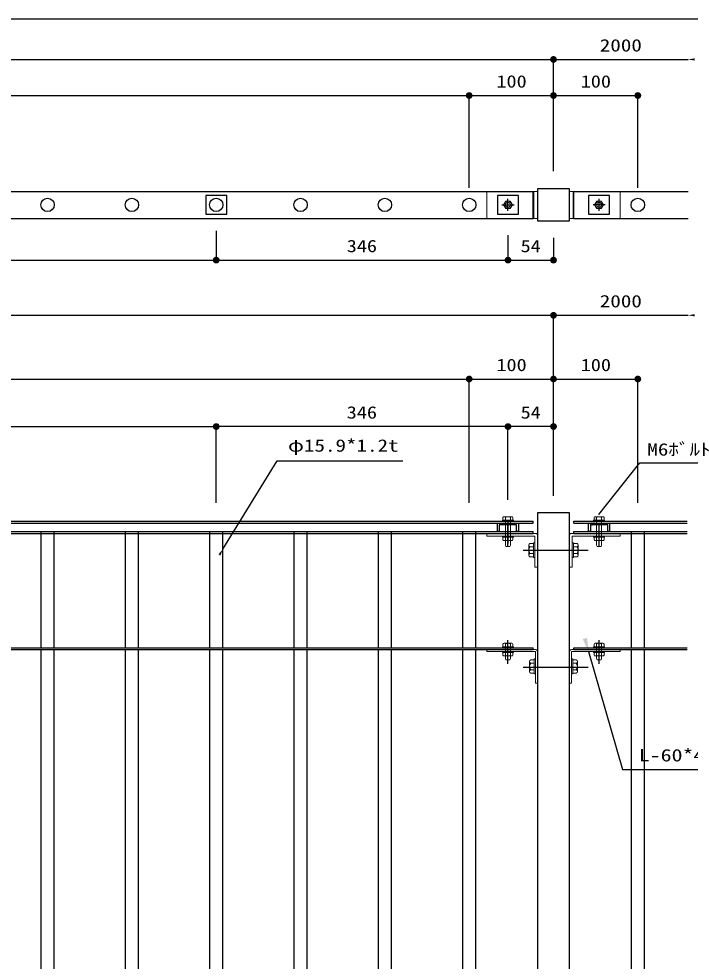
# Model space of a CAD drawing. Units: millimetres on the paper, scale 1:8. Extents: x -204 to 194, y -148 to 137.
# Drawn here: x -4 to 95.5, y -2.7 to 137 of the extents above; entities that cross this region are included whole.
import ezdxf
from ezdxf.enums import TextEntityAlignment as Align

# ---------------------------------------------------------------- set-up
doc = ezdxf.new("R2010")
doc.units = ezdxf.units.MM
doc.linetypes.add('CHAIN', pattern=[18.5, 12, -1.5, 3.5, -1.5])
doc.linetypes.add('DASHED_SPACED', pattern=[12, 6, -6])
for name, color, linetype, lineweight in [('0-1_0', 6, 'Continuous', 25), ('0-2_DIM1', 3, 'Continuous', 25), ('0-3_横桟', 2, 'Continuous', 25), ('0-4_文字', 7, 'Continuous', 25), ('0-6_ｾﾝﾀｰ', 1, 'CHAIN', 25), ('0-7_縦格子', 6, 'Continuous', 25), ('0-8_支柱', 60, 'Continuous', 25), ('0-A_下地', 30, 'Continuous', 9)]:
    doc.layers.add(name, color=color, linetype=linetype, lineweight=lineweight)
doc.styles.add('ＭＳ ゴシック', font='')
doc.styles.get('ＭＳ ゴシック').set_extended_font_data('MS Gothic')

# ---------------------------------------------------------------- blocks, each defined once
blk = doc.blocks.new('filled_dot')
at = {"color": 0, "linetype": 'Continuous', "lineweight": -2, "const_width": 1.25}
blk.add_lwpolyline([(-0.625, 0, 1), (0.625, 0, 1)], format="xyb", close=True, dxfattribs=at)
blk = doc.blocks.new('filled_arrow')
at = {"color": 0, "linetype": 'Continuous', "lineweight": -2}
blk.add_solid([(7.5, 1.25), (0, 0), (7.5, -1.25)], dxfattribs=at)

msp = doc.modelspace()

# ---------------------------------------------------------------- linework, layer by layer
at = {"layer": '0-1_0'}
msp.add_line((-204.005, 136.985), (193.772, 136.985), dxfattribs=at)
at = {"layer": '0-2_DIM1'}
for p, q in [((-174.757, 130.967), (75.243, 130.967)), ((75.243, 114.407), (75.243, 131.123)), ((75.243, 114.407), (75.243, 131.123)), ((75.243, 130.967), (95.187, 130.967)), ((62.743, 111.907), (62.743, 125.771)), ((62.743, 111.907), (62.743, 125.771)), ((75.243, 114.407), (75.243, 125.771)), ((75.243, 114.407), (75.243, 125.771)), ((87.743, 111.907), (87.743, 125.771)), ((-162.257, 125.615), (62.743, 125.615)), ((62.743, 125.615), (75.243, 125.615)), ((75.243, 125.615), (87.743, 125.615)), ((25.243, 105.532), (25.243, 101.057)), ((25.243, 104.907), (25.243, 101.057)), ((68.493, 104.907), (68.493, 101.057)), ((68.493, 104.907), (68.493, 101.057)), ((75.243, 104.532), (75.243, 101.057)), ((-124.757, 101.213), (25.243, 101.213)), ((25.243, 101.213), (68.493, 101.213)), ((68.493, 101.213), (75.243, 101.213)), ((-174.757, 93.034), (75.243, 93.034)), ((75.243, 66.252), (75.243, 93.191)), ((75.243, 80.002), (75.243, 93.191)), ((75.243, 93.034), (95.187, 93.034)), ((-162.257, 83.581), (62.743, 83.581)), ((62.743, 65.252), (62.743, 83.738)), ((62.743, 65.252), (62.743, 83.738)), ((62.743, 83.581), (75.243, 83.581)), ((75.243, 66.252), (75.243, 83.738)), ((75.243, 66.252), (75.243, 83.738)), ((75.243, 83.581), (87.743, 83.581)), ((87.743, 65.252), (87.743, 83.738)), ((-124.757, 76.54), (25.243, 76.54)), ((25.243, 65.252), (25.243, 76.696)), ((25.243, 65.252), (25.243, 76.696)), ((68.493, 76.54), (25.243, 76.54)), ((68.493, 65.675), (68.493, 76.696)), ((68.493, 65.675), (68.493, 76.696)), ((75.243, 76.54), (68.493, 76.54)), ((75.243, 66.252), (75.243, 76.696))]:
    msp.add_line(p, q, dxfattribs=at)
at = {"layer": '0-3_横桟'}
for p, q in [((-171.757, 111.407), (72.243, 111.407)), ((72.243, 107.407), (72.243, 111.407)), ((78.243, 111.407), (95.187, 111.407)), ((78.243, 107.407), (78.243, 111.407)), ((-171.757, 107.407), (72.243, 107.407)), ((78.243, 107.407), (95.187, 107.407)), ((-171.757, 62.502), (72.243, 62.502)), ((-171.757, 62.227), (72.243, 62.227)), ((72.243, 62.227), (72.243, 62.502)), ((72.243, 62.227), (72.243, 62.502)), ((78.243, 62.227), (78.243, 62.502)), ((78.243, 62.502), (95.062, 62.502)), ((78.243, 62.227), (95.062, 62.227)), ((-171.757, 60.977), (72.243, 60.977)), ((-171.757, 60.702), (72.243, 60.702)), ((72.243, 60.702), (72.243, 60.977)), ((78.243, 60.702), (78.243, 60.977)), ((78.243, 60.977), (95.062, 60.977)), ((78.243, 60.702), (95.062, 60.702)), ((-171.757, 43.752), (72.243, 43.752)), ((-171.632, 43.477), (72.118, 43.477)), ((72.243, 43.477), (72.243, 43.752)), ((78.243, 43.477), (78.243, 43.752)), ((78.243, 43.752), (95.062, 43.752)), ((78.243, 43.477), (95.062, 43.477))]:
    msp.add_line(p, q, dxfattribs=at)
at = {"layer": '0-3_横桟', "linetype": 'DASHED_SPACED'}
for points in [[(23.681, 108.032), (26.806, 108.032), (26.806, 110.782), (23.681, 110.782)], [(66.931, 108.032), (70.056, 108.032), (70.056, 110.782), (66.931, 110.782)], [(80.431, 108.032), (83.556, 108.032), (83.556, 110.782), (80.431, 110.782)]]:
    msp.add_lwpolyline(points, close=True, dxfattribs=at)
at = {"layer": '0-3_横桟'}
for points in [[(66.931, 60.977), (66.931, 62.227), (70.056, 62.227), (70.056, 60.977), (69.781, 60.977), (69.781, 61.952), (67.206, 61.952), (67.206, 60.977)], [(80.431, 60.977), (80.431, 62.227), (83.556, 62.227), (83.556, 60.977), (83.281, 60.977), (83.281, 61.952), (80.706, 61.952), (80.706, 60.977)]]:
    msp.add_lwpolyline(points, close=True, dxfattribs=at)
at = {"layer": '0-4_文字'}
for p, q in [((81.984, 63.484), (88.034, 71.173)), ((88.034, 71.173), (98.316, 71.173))]:
    msp.add_line(p, q, dxfattribs=at)
for points in [[(26.237, 58.353), (34.256, 71.434), (35.256, 71.434), (52.899, 71.434)], [(80.443, 43.202), (85.457, 25.715), (87.457, 25.715), (107.219, 25.715)]]:
    msp.add_lwpolyline(points, dxfattribs=at)
at = {"layer": '0-6_ｾﾝﾀｰ'}
for p, q in [((67.6, 109.407), (69.387, 109.407)), ((68.493, 108.514), (68.493, 110.301)), ((82.887, 109.407), (81.1, 109.407)), ((81.993, 108.514), (81.993, 110.301)), ((68.493, 62.671), (68.493, 59.195)), ((68.493, 58.733), (68.493, 62.209)), ((81.993, 58.733), (81.993, 62.209)), ((81.993, 58.733), (81.993, 62.209)), ((81.993, 58.733), (81.993, 62.209)), ((70.725, 58.202), (80.387, 58.202)), ((68.493, 41.383), (68.493, 44.859)), ((81.993, 41.383), (81.993, 44.859)), ((81.993, 41.383), (81.993, 44.859)), ((70.725, 40.852), (80.387, 40.852))]:
    msp.add_line(p, q, dxfattribs=at)
at = {"layer": '0-7_縦格子'}
for p, q in [((-0.75, 60.977), (-0.75, 43.752)), ((1.237, 43.752), (1.237, 60.977)), ((11.75, 60.977), (11.75, 43.752)), ((13.737, 43.752), (13.737, 60.977)), ((24.25, 60.977), (24.25, 43.752)), ((26.237, 43.752), (26.237, 60.977)), ((36.75, 60.977), (36.75, 43.752)), ((38.737, 43.752), (38.737, 60.977)), ((49.25, 60.977), (49.25, 43.752)), ((51.237, 43.752), (51.237, 60.977)), ((61.75, 60.977), (61.75, 43.752)), ((63.737, 43.752), (63.737, 60.977)), ((86.75, 60.977), (86.75, 43.752)), ((88.737, 43.752), (88.737, 60.977)), ((-0.75, 43.477), (-0.75, -80.973)), ((1.237, -80.973), (1.237, 43.477)), ((11.75, 43.477), (11.75, -80.973)), ((13.737, -80.973), (13.737, 43.477)), ((24.25, 43.477), (24.25, -80.973)), ((26.237, -80.973), (26.237, 43.477)), ((36.75, 43.477), (36.75, -80.973)), ((38.737, -80.973), (38.737, 43.477)), ((49.25, 43.477), (49.25, -80.973)), ((51.237, -80.973), (51.237, 43.477)), ((61.75, 43.477), (61.75, -80.973)), ((63.737, -80.973), (63.737, 43.477)), ((86.75, 43.477), (86.75, -80.973)), ((88.737, -80.973), (88.737, 43.477))]:
    msp.add_line(p, q, dxfattribs=at)
for centre in [(0.243, 109.407), (12.743, 109.407), (25.243, 109.407), (37.743, 109.407), (50.243, 109.407), (62.743, 109.407), (87.743, 109.407)]:
    msp.add_circle(centre, 0.994, dxfattribs=at)
at = {"layer": '0-8_支柱'}
for points in [[(72.868, 107.032), (77.618, 107.032), (77.618, 111.782), (72.868, 111.782)], [(72.868, -124.998), (77.618, -124.998), (77.618, 63.752), (72.868, 63.752)]]:
    msp.add_lwpolyline(points, close=True, dxfattribs=at)
at = {"layer": '0-A_下地', "linetype": 'DASHED_SPACED'}
for p, q in [((72.868, 111.407), (65.368, 111.407)), ((65.368, 107.407), (65.368, 111.407)), ((72.306, 111.407), (72.306, 107.407)), ((72.868, 111.407), (72.868, 107.407)), ((77.618, 111.407), (85.118, 111.407)), ((77.618, 111.407), (77.618, 107.407)), ((78.181, 111.407), (78.181, 107.407)), ((85.118, 107.407), (85.118, 111.407)), ((72.868, 107.407), (65.368, 107.407)), ((77.618, 107.407), (85.118, 107.407)), ((68.118, 60.302), (68.118, 62.652)), ((68.868, 60.302), (68.868, 62.652)), ((81.618, 60.302), (81.618, 62.652)), ((82.368, 60.302), (82.368, 62.652)), ((68.118, 43.052), (68.118, 43.902)), ((68.868, 43.052), (68.868, 43.902)), ((81.618, 43.052), (81.618, 43.902)), ((82.368, 43.052), (82.368, 43.902))]:
    msp.add_line(p, q, dxfattribs=at)
at = {"layer": '0-A_下地'}
for p, q in [((67.842, 109.407), (68.168, 109.972)), ((68.168, 108.843), (67.842, 109.407)), ((68.168, 109.972), (68.819, 109.972)), ((68.819, 109.972), (69.145, 109.407)), ((69.145, 109.407), (68.819, 108.843)), ((81.342, 109.407), (81.668, 109.972)), ((81.668, 108.843), (81.342, 109.407)), ((81.668, 109.972), (82.319, 109.972)), ((82.319, 109.972), (82.645, 109.407)), ((82.645, 109.407), (82.319, 108.843)), ((68.819, 108.843), (68.168, 108.843)), ((82.319, 108.843), (81.668, 108.843)), ((67.756, 62.652), (67.756, 63.041)), ((69.046, 63.175), (67.941, 63.175)), ((68.125, 62.652), (68.125, 63.041)), ((68.862, 62.652), (68.862, 63.041)), ((69.23, 62.652), (69.23, 63.041)), ((81.256, 62.652), (81.256, 63.041)), ((82.546, 63.175), (81.441, 63.175)), ((81.625, 62.652), (81.625, 63.041)), ((82.362, 62.652), (82.362, 63.041)), ((82.73, 62.652), (82.73, 63.041)), ((69.318, 62.652), (67.668, 62.652)), ((69.318, 62.652), (67.668, 62.652)), ((67.668, 62.502), (67.668, 62.652)), ((69.318, 62.502), (67.668, 62.502)), ((69.23, 62.652), (67.756, 62.652)), ((69.318, 62.502), (69.318, 62.652)), ((77.618, 61.952), (77.618, 57.227)), ((82.818, 62.652), (81.168, 62.652)), ((82.818, 62.652), (81.168, 62.652)), ((81.168, 62.502), (81.168, 62.652)), ((82.818, 62.502), (81.168, 62.502)), ((82.73, 62.652), (81.256, 62.652)), ((82.818, 62.502), (82.818, 62.652)), ((65.368, 60.702), (72.593, 60.702)), ((65.368, 60.302), (65.368, 60.702)), ((65.368, 60.302), (72.468, 60.302)), ((67.668, 60.152), (67.668, 60.302)), ((69.318, 60.302), (67.668, 60.302)), ((69.318, 60.152), (67.668, 60.152)), ((67.756, 60.152), (67.756, 59.763)), ((67.821, 60.152), (69.165, 60.152)), ((68.125, 60.152), (68.125, 59.763)), ((68.862, 60.152), (68.862, 59.763)), ((69.23, 60.152), (69.23, 59.763)), ((69.318, 60.152), (69.318, 60.302)), ((72.468, 60.302), (72.468, 55.702)), ((72.868, 60.427), (72.868, 55.702)), ((77.618, 60.427), (77.618, 55.702)), ((85.118, 60.702), (77.893, 60.702)), ((85.118, 60.302), (78.018, 60.302)), ((78.018, 60.302), (78.018, 55.702)), ((81.168, 60.152), (81.168, 60.302)), ((82.818, 60.302), (81.168, 60.302)), ((82.818, 60.152), (81.168, 60.152)), ((81.256, 60.152), (81.256, 59.763)), ((81.321, 60.152), (82.665, 60.152)), ((81.625, 60.152), (81.625, 59.763)), ((82.362, 60.152), (82.362, 59.763)), ((82.73, 60.152), (82.73, 59.763)), ((82.818, 60.152), (82.818, 60.302)), ((85.118, 60.302), (85.118, 60.702)), ((69.046, 59.628), (67.941, 59.628)), ((68.118, 59.628), (68.118, 58.939)), ((68.118, 58.939), (68.193, 58.752)), ((68.793, 58.752), (68.193, 58.752)), ((68.868, 58.939), (68.793, 58.752)), ((68.868, 59.628), (68.868, 58.939)), ((71.57, 58.939), (71.57, 57.465)), ((72.268, 59.184), (71.75, 59.184)), ((72.268, 58.693), (71.75, 58.693)), ((72.468, 59.302), (72.268, 59.302)), ((72.268, 59.302), (72.268, 57.102)), ((72.268, 59.302), (72.268, 57.102)), ((72.268, 59.184), (72.268, 57.219)), ((72.468, 59.302), (72.468, 57.102)), ((78.218, 59.302), (78.218, 57.102)), ((78.218, 59.184), (78.737, 59.184)), ((78.218, 59.184), (78.218, 57.219)), ((78.218, 58.693), (78.737, 58.693)), ((78.916, 58.939), (78.916, 57.465)), ((82.546, 59.628), (81.441, 59.628)), ((81.618, 59.628), (81.618, 58.939)), ((81.618, 58.939), (81.693, 58.752)), ((82.293, 58.752), (81.693, 58.752)), ((82.368, 58.939), (82.293, 58.752)), ((82.368, 59.628), (82.368, 58.939)), ((72.268, 57.711), (71.75, 57.711)), ((78.218, 57.711), (78.737, 57.711)), ((72.268, 57.219), (71.75, 57.219)), ((72.468, 57.102), (72.268, 57.102)), ((78.218, 57.219), (78.737, 57.219)), ((72.868, 55.702), (72.468, 55.702)), ((77.618, 55.702), (78.018, 55.702)), ((65.368, 43.202), (65.368, 43.477)), ((65.368, 43.477), (72.593, 43.477)), ((69.318, 43.902), (67.668, 43.902)), ((67.756, 43.902), (67.756, 44.291)), ((69.23, 43.902), (67.756, 43.902)), ((69.046, 44.425), (67.941, 44.425)), ((68.125, 43.902), (68.125, 44.291)), ((68.862, 43.902), (68.862, 44.291)), ((69.23, 43.902), (69.23, 44.291)), ((85.118, 43.477), (77.893, 43.477)), ((81.168, 43.902), (82.818, 43.902)), ((81.168, 43.902), (82.818, 43.902)), ((81.168, 43.752), (81.168, 43.902)), ((81.168, 43.752), (82.818, 43.752)), ((81.256, 43.902), (81.256, 44.291)), ((81.256, 43.902), (82.73, 43.902)), ((81.441, 44.425), (82.546, 44.425)), ((81.625, 43.902), (81.625, 44.291)), ((82.362, 43.902), (82.362, 44.291)), ((82.73, 43.902), (82.73, 44.291)), ((82.818, 43.752), (82.818, 43.902)), ((85.118, 43.202), (85.118, 43.477)), ((65.368, 43.202), (72.593, 43.202)), ((67.668, 43.052), (67.668, 43.202)), ((69.318, 43.202), (67.668, 43.202)), ((69.318, 43.052), (67.668, 43.052)), ((67.756, 43.052), (67.756, 42.663)), ((67.821, 43.052), (69.165, 43.052)), ((69.046, 42.528), (67.941, 42.528)), ((68.118, 42.528), (68.118, 42.164)), ((68.118, 42.164), (68.193, 41.977)), ((68.125, 43.052), (68.125, 42.663)), ((68.862, 43.052), (68.862, 42.663)), ((68.868, 42.528), (68.868, 42.164)), ((69.23, 43.052), (69.23, 42.663)), ((69.318, 43.052), (69.318, 43.202)), ((72.393, 41.959), (71.875, 41.959)), ((72.393, 42.077), (72.393, 39.877)), ((72.393, 42.077), (72.393, 39.877)), ((72.593, 42.077), (72.393, 42.077)), ((72.393, 41.959), (72.393, 39.994)), ((72.593, 43.202), (72.593, 38.477)), ((72.593, 42.077), (72.593, 39.877)), ((72.868, 43.202), (72.868, 38.477)), ((77.618, 43.202), (77.618, 38.477)), ((77.893, 43.202), (77.893, 38.477)), ((85.118, 43.202), (77.893, 43.202)), ((78.093, 42.077), (78.093, 39.877)), ((78.093, 41.959), (78.612, 41.959)), ((78.093, 41.959), (78.093, 39.994)), ((81.168, 43.202), (82.818, 43.202)), ((81.168, 43.052), (81.168, 43.202)), ((81.168, 43.052), (82.818, 43.052)), ((81.256, 43.052), (81.256, 42.663)), ((82.665, 43.052), (81.321, 43.052)), ((81.441, 42.528), (82.546, 42.528)), ((81.618, 42.528), (81.618, 42.164)), ((81.618, 42.164), (81.693, 41.977)), ((81.625, 43.052), (81.625, 42.663)), ((81.693, 41.977), (82.293, 41.977)), ((82.362, 43.052), (82.362, 42.663)), ((82.73, 43.052), (82.73, 42.663)), ((82.818, 43.052), (82.818, 43.202)), ((71.695, 41.714), (71.695, 40.24)), ((72.393, 41.468), (71.875, 41.468)), ((78.093, 41.468), (78.612, 41.468)), ((78.791, 41.714), (78.791, 40.24)), ((72.393, 40.486), (71.875, 40.486)), ((72.393, 39.994), (71.875, 39.994)), ((72.593, 39.877), (72.393, 39.877)), ((78.093, 40.486), (78.612, 40.486)), ((78.093, 39.994), (78.612, 39.994)), ((72.868, 38.477), (72.593, 38.477)), ((77.618, 38.477), (77.893, 38.477))]:
    msp.add_line(p, q, dxfattribs=at)
for points in [[(78.018, 59.302), (78.018, 57.102), (78.218, 57.102)], [(78.018, 59.302), (78.218, 59.302), (78.218, 57.102)], [(69.318, 43.752), (67.668, 43.752), (67.668, 43.902)], [(69.318, 43.752), (69.318, 43.902), (67.668, 43.902)], [(68.868, 42.164), (68.793, 41.977), (68.193, 41.977)], [(77.893, 42.077), (77.893, 39.877), (78.093, 39.877)], [(77.893, 42.077), (78.093, 42.077), (78.093, 39.877)], [(82.368, 42.528), (82.368, 42.164), (82.293, 41.977)]]:
    msp.add_lwpolyline(points, dxfattribs=at)
for centre, radius in [((68.493, 109.407), 0.564), ((68.493, 109.407), 0.375), ((81.993, 109.407), 0.564), ((81.993, 109.407), 0.375)]:
    msp.add_circle(centre, radius, dxfattribs=at)
for centre, radius, start, end in [((67.941, 62.982), 0.194, 17.74657, 162.25343), ((68.493, 62.605), 0.571, 49.83207, 130.16793), ((69.046, 62.982), 0.194, 17.74657, 162.25343), ((81.441, 62.982), 0.194, 17.74657, 162.25343), ((81.993, 62.605), 0.571, 49.83207, 130.16793), ((82.546, 62.982), 0.194, 17.74657, 162.25343), ((72.593, 60.427), 0.275, 0, 90), ((77.893, 60.427), 0.275, 90, 180), ((67.941, 59.822), 0.194, 197.74657, 342.25343), ((68.493, 60.199), 0.571, 229.83207, 310.16793), ((69.046, 59.822), 0.194, 197.74657, 342.25343), ((72.331, 58.202), 0.761, 139.83207, 220.16793), ((71.829, 58.939), 0.258, 107.74657, 252.25343), ((78.658, 58.939), 0.258, 287.74657, 72.25343), ((78.155, 58.202), 0.761, 319.83207, 40.16793), ((81.441, 59.822), 0.194, 197.74657, 342.25343), ((81.993, 60.199), 0.571, 229.83207, 310.16793), ((82.546, 59.822), 0.194, 197.74657, 342.25343), ((71.829, 57.465), 0.258, 107.74657, 252.25343), ((78.658, 57.465), 0.258, 287.74657, 72.25343), ((67.941, 44.232), 0.194, 17.74657, 162.25343), ((68.493, 43.855), 0.571, 49.83207, 130.16793), ((69.046, 44.232), 0.194, 17.74657, 162.25343), ((72.593, 43.202), 0.275, 0, 90), ((77.893, 43.202), 0.275, 90, 180), ((81.441, 44.232), 0.194, 17.74657, 162.25343), ((81.993, 43.855), 0.571, 49.83207, 130.16793), ((82.546, 44.232), 0.194, 17.74657, 162.25343), ((67.941, 42.722), 0.194, 197.74657, 342.25343), ((68.493, 43.099), 0.571, 229.83207, 310.16793), ((69.046, 42.722), 0.194, 197.74657, 342.25343), ((71.954, 41.714), 0.258, 107.74657, 252.25343), ((78.533, 41.714), 0.258, 287.74657, 72.25343), ((81.441, 42.722), 0.194, 197.74657, 342.25343), ((81.993, 43.099), 0.571, 229.83207, 310.16793), ((82.546, 42.722), 0.194, 197.74657, 342.25343), ((72.456, 40.977), 0.761, 139.83207, 220.16793), ((78.03, 40.977), 0.761, 319.83207, 40.16793), ((71.954, 40.24), 0.258, 107.74657, 252.25343), ((78.533, 40.24), 0.258, 287.74657, 72.25343)]:
    msp.add_arc(centre, radius, start, end, dxfattribs=at)

# ---------------------------------------------------------------- block references
at = {"layer": '0-2_DIM1'}
for name, p, xscale, yscale in [('filled_dot', (75.243, 130.967), 0.4, 0.4), ('filled_arrow', (95.187, 130.967), 0.133, 0.133), ('filled_dot', (62.743, 125.615), 0.4, 0.4), ('filled_dot', (75.243, 125.615), 0.4, 0.4), ('filled_dot', (87.743, 125.615), 0.4, 0.4), ('filled_dot', (25.243, 101.213), 0.4, 0.4), ('filled_dot', (68.493, 101.213), 0.4, 0.4), ('filled_dot', (75.243, 101.213), 0.4, 0.4), ('filled_dot', (75.243, 93.034), 0.4, 0.4), ('filled_arrow', (95.187, 93.034), 0.133, 0.133), ('filled_dot', (62.743, 83.581), 0.4, 0.4), ('filled_dot', (75.243, 83.581), 0.4, 0.4), ('filled_dot', (87.743, 83.581), 0.4, 0.4), ('filled_dot', (25.243, 76.54), 0.4, 0.4), ('filled_dot', (68.493, 76.54), 0.4, 0.4), ('filled_dot', (75.243, 76.54), 0.4, 0.4)]:
    msp.add_blockref(name, p, dxfattribs=dict(at, xscale=xscale, yscale=yscale))
at = {"layer": '0-2_DIM1', "xscale": 0.4, "yscale": 0.4, "rotation": 180}
for p in [(75.243, 130.967), (62.743, 125.615), (75.243, 125.615), (25.243, 101.213), (68.493, 101.213), (75.243, 93.034), (62.743, 83.581), (75.243, 83.581), (25.243, 76.54), (68.493, 76.54)]:
    msp.add_blockref('filled_dot', p, dxfattribs=at)
at = {"layer": '0-4_文字'}
for p, xscale, yscale, rotation in [((81.984, 63.484), 0.267, 0.267, 231.8), ((26.237, 58.353), 0.133, 0.133, 238.5), ((80.443, 43.202), 0.267, 0.267, 106)]:
    msp.add_blockref('filled_arrow', p, dxfattribs=dict(at, xscale=xscale, yscale=yscale, rotation=rotation))

# ---------------------------------------------------------------- texts
at = {"layer": '0-2_DIM1', "style": 'ＭＳ ゴシック'}
for s, width, p in [('2000', 1.25, (82.106, 131.592)), ('100', 1.2, (66.779, 126.24)), ('100', 1.2, (79.279, 126.24)), ('346', 1.2, (44.59, 101.838)), ('54', 1.2, (70.371, 101.838)), ('2000', 1.25, (82.106, 93.659)), ('100', 1.2, (66.779, 84.206)), ('100', 1.2, (79.279, 84.206)), ('346', 1.2, (44.59, 77.165)), ('54', 1.2, (70.371, 77.165))]:
    msp.add_text(s, height=1.833, dxfattribs=dict(at, width=width)).set_placement(p, align=Align.BOTTOM_LEFT)
at = {"layer": '0-4_文字', "style": 'ＭＳ ゴシック'}
for s, width, p in [('φ15.9*1.2t', 1.25, (35.881, 72.262)), ('M6ﾎﾞﾙﾄ', 1.25, (89.157, 71.68)), ('L-60*40*3.2t', 1.3, (87.882, 26.34))]:
    msp.add_text(s, height=1.833, dxfattribs=dict(at, width=width)).set_placement(p, align=Align.BOTTOM_LEFT)

doc.saveas('drawing.dxf')
